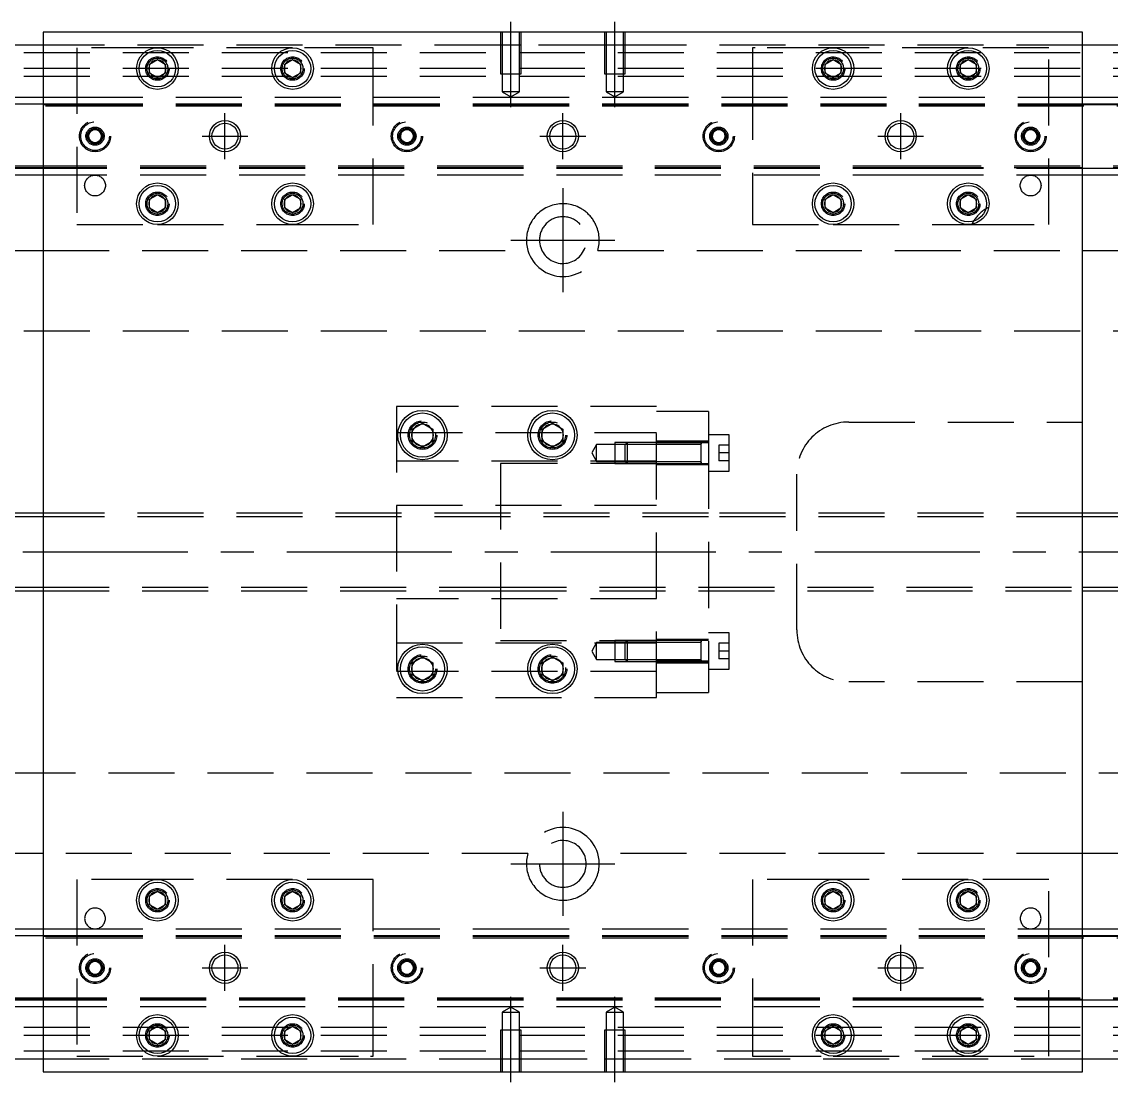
# Model space of a CAD drawing. Extents: x -14 to 831, y -280 to 102.
# Drawn here: x 185.9 to 395.5, y -102 to 102 of the extents above; entities that cross this region are included whole.
import ezdxf

# ---------------------------------------------------------------- set-up
doc = ezdxf.new("R2010")
doc.units = 0
doc.linetypes.add('CENTER', pattern=[50.8, 31.75, -6.35, 6.35, -6.35])
doc.linetypes.add('DASHED', pattern=[19.05, 12.7, -6.35])
doc.layers.get('0').update_dxf_attribs({"linetype": 'CONTINUOUS'})
doc.layers.add('CENTER', color=1, linetype='CENTER')

msp = doc.modelspace()

# ---------------------------------------------------------------- linework, layer by layer
at = {"color": 7, "linetype": 'CONTINUOUS'}
for p, q in [((390, 100), (190, 100)), ((190, 100), (190, -100)), ((390, -100), (390, 100)), ((190, 97.5), (0, 97.5)), ((580, 97.5), (390, 97.5)), ((210.5, 93.866026), (212, 94.73205)), ((212, 94.73205), (213.5, 93.866026)), ((236.5, 93.866026), (238, 94.73205)), ((238, 94.73205), (239.5, 93.866026)), ((340.5, 93.866026), (342, 94.73205)), ((342, 94.73205), (343.5, 93.866026)), ((366.5, 93.866026), (368, 94.73205)), ((368, 94.73205), (369.5, 93.866026)), ((210.5, 92.133974), (210.5, 93.866026)), ((213.5, 93.866026), (213.5, 92.133974)), ((236.5, 92.133974), (236.5, 93.866026)), ((239.5, 93.866026), (239.5, 92.133974)), ((340.5, 92.133974), (340.5, 93.866026)), ((343.5, 93.866026), (343.5, 92.133974)), ((366.5, 92.133974), (366.5, 93.866026)), ((369.5, 93.866026), (369.5, 92.133974)), ((212, 91.26795), (210.5, 92.133974)), ((213.5, 92.133974), (212, 91.26795)), ((238, 91.26795), (236.5, 92.133974)), ((239.5, 92.133974), (238, 91.26795)), ((342, 91.26795), (340.5, 92.133974)), ((343.5, 92.133974), (342, 91.26795)), ((368, 91.26795), (366.5, 92.133974)), ((369.5, 92.133974), (368, 91.26795)), ((0, 87.5), (190, 87.5)), ((0, 86.247728), (190, 86.247728)), ((390, 87.5), (580, 87.5)), ((390, 86.247728), (580, 86.247728)), ((190, 73.752272), (0, 73.752272)), ((580, 73.752272), (390, 73.752272)), ((190, 72.5), (0, 72.5)), ((580, 72.5), (390, 72.5)), ((210.5, 67.866026), (212, 68.73205)), ((210.5, 66.133974), (210.5, 67.866026)), ((212, 68.73205), (213.5, 67.866026)), ((213.5, 67.866026), (213.5, 66.133974)), ((236.5, 67.866026), (238, 68.73205)), ((236.5, 66.133974), (236.5, 67.866026)), ((238, 68.73205), (239.5, 67.866026)), ((239.5, 67.866026), (239.5, 66.133974)), ((340.5, 67.866026), (342, 68.73205)), ((340.5, 66.133974), (340.5, 67.866026)), ((342, 68.73205), (343.5, 67.866026)), ((343.5, 67.866026), (343.5, 66.133974)), ((366.5, 67.866026), (368, 68.73205)), ((366.5, 66.133974), (366.5, 67.866026)), ((368, 68.73205), (369.5, 67.866026)), ((369.5, 67.866026), (369.5, 66.133974)), ((212, 65.26795), (210.5, 66.133974)), ((213.5, 66.133974), (212, 65.26795)), ((238, 65.26795), (236.5, 66.133974)), ((239.5, 66.133974), (238, 65.26795)), ((342, 65.26795), (340.5, 66.133974)), ((343.5, 66.133974), (342, 65.26795)), ((368, 65.26795), (366.5, 66.133974)), ((369.5, 66.133974), (368, 65.26795)), ((176.708204, 58), (190, 58)), ((390, 58), (403.291796, 58)), ((261, 23.6547), (263, 24.809402)), ((261, 21.3453), (261, 23.6547)), ((263, 24.809402), (265, 23.6547)), ((265, 23.6547), (265, 21.3453)), ((286, 23.6547), (288, 24.809402)), ((286, 21.3453), (286, 23.6547)), ((288, 24.809402), (290, 23.6547)), ((290, 23.6547), (290, 21.3453)), ((263, 20.190598), (261, 21.3453)), ((265, 21.3453), (263, 20.190598)), ((288, 20.190598), (286, 21.3453)), ((290, 21.3453), (288, 20.190598)), ((316.6, 20.702558), (316.6, 21.052564)), ((316.6, 17.052554), (316.6, 17.402558)), ((190, 7.5), (40.5, 7.5)), ((530, 7.5), (390, 7.5)), ((40.5, -7.5), (190, -7.5)), ((390, -7.5), (530, -7.5)), ((316.6, -21.052564), (316.6, -17.052554)), ((261, -21.3453), (263, -20.190598)), ((263, -20.190598), (265, -21.3453)), ((286, -21.3453), (288, -20.190598)), ((288, -20.190598), (290, -21.3453)), ((261, -23.6547), (261, -21.3453)), ((265, -21.3453), (265, -23.6547)), ((286, -23.6547), (286, -21.3453)), ((290, -21.3453), (290, -23.6547)), ((316.6, -21.052564), (316.6, -21.051878)), ((263, -24.809402), (261, -23.6547)), ((265, -23.6547), (263, -24.809402)), ((288, -24.809402), (286, -23.6547)), ((290, -23.6547), (288, -24.809402)), ((190, -58), (176.708204, -58)), ((403.291796, -58), (390, -58)), ((210.5, -66.133974), (212, -65.26795)), ((210.5, -67.866026), (210.5, -66.133974)), ((212, -65.26795), (213.5, -66.133974)), ((213.5, -66.133974), (213.5, -67.866026)), ((236.5, -66.133974), (238, -65.26795)), ((236.5, -67.866026), (236.5, -66.133974)), ((238, -65.26795), (239.5, -66.133974)), ((239.5, -66.133974), (239.5, -67.866026)), ((340.5, -66.133974), (342, -65.26795)), ((340.5, -67.866026), (340.5, -66.133974)), ((342, -65.26795), (343.5, -66.133974)), ((343.5, -66.133974), (343.5, -67.866026)), ((366.5, -66.133974), (368, -65.26795)), ((366.5, -67.866026), (366.5, -66.133974)), ((368, -65.26795), (369.5, -66.133974)), ((369.5, -66.133974), (369.5, -67.866026)), ((212, -68.73205), (210.5, -67.866026)), ((213.5, -67.866026), (212, -68.73205)), ((238, -68.73205), (236.5, -67.866026)), ((239.5, -67.866026), (238, -68.73205)), ((342, -68.73205), (340.5, -67.866026)), ((343.5, -67.866026), (342, -68.73205)), ((368, -68.73205), (366.5, -67.866026)), ((369.5, -67.866026), (368, -68.73205)), ((0, -72.5), (190, -72.5)), ((390, -72.5), (580, -72.5)), ((0, -73.752272), (190, -73.752272)), ((390, -73.752272), (580, -73.752272)), ((190, -86.247728), (0, -86.247728)), ((190, -87.5), (0, -87.5)), ((580, -86.247728), (390, -86.247728)), ((580, -87.5), (390, -87.5)), ((210.5, -92.133974), (212, -91.26795)), ((210.5, -93.866026), (210.5, -92.133974)), ((212, -91.26795), (213.5, -92.133974)), ((213.5, -92.133974), (213.5, -93.866026)), ((236.5, -92.133974), (238, -91.26795)), ((236.5, -93.866026), (236.5, -92.133974)), ((238, -91.26795), (239.5, -92.133974)), ((239.5, -92.133974), (239.5, -93.866026)), ((340.5, -92.133974), (342, -91.26795)), ((340.5, -93.866026), (340.5, -92.133974)), ((342, -91.26795), (343.5, -92.133974)), ((343.5, -92.133974), (343.5, -93.866026)), ((366.5, -92.133974), (368, -91.26795)), ((366.5, -93.866026), (366.5, -92.133974)), ((368, -91.26795), (369.5, -92.133974)), ((369.5, -92.133974), (369.5, -93.866026)), ((212, -94.73205), (210.5, -93.866026)), ((213.5, -93.866026), (212, -94.73205)), ((238, -94.73205), (236.5, -93.866026)), ((239.5, -93.866026), (238, -94.73205)), ((342, -94.73205), (340.5, -93.866026)), ((343.5, -93.866026), (342, -94.73205)), ((368, -94.73205), (366.5, -93.866026)), ((369.5, -93.866026), (368, -94.73205)), ((0, -97.5), (190, -97.5)), ((390, -97.5), (580, -97.5)), ((190, -100), (390, -100))]:
    msp.add_line(p, q, dxfattribs=at)
at = {"color": 3, "linetype": 'DASHED'}
for p, q in [((278.000006, 100), (278.000006, 92)), ((278.35, 100), (278.35, 92)), ((281.65, 92), (281.65, 100)), ((281.999994, 92), (281.999994, 100)), ((298.000006, 100), (298.000006, 92)), ((298.35, 100), (298.35, 92)), ((301.65, 92), (301.65, 100)), ((301.999994, 92), (301.999994, 100)), ((278.000006, 97.5), (190, 97.5)), ((196.5, 97), (196.5, 63)), ((212, 97), (196.5, 97)), ((238, 97), (212, 97)), ((253.000006, 97), (238, 97)), ((253.5, 97), (253.000006, 97)), ((253.5, 92), (253.5, 97)), ((281.999994, 97.5), (278.000006, 97.5)), ((298.000006, 97.5), (281.999994, 97.5)), ((301.999994, 97.5), (298.000006, 97.5)), ((390, 97.5), (301.999994, 97.5)), ((326.5, 97), (326.5, 92)), ((326.999994, 97), (326.5, 97)), ((342, 97), (326.999994, 97)), ((368, 97), (342, 97)), ((383.5, 97), (368, 97)), ((383.5, 63), (383.5, 97)), ((580, 96), (0, 96)), ((580, 93), (0, 93)), ((213.973226, 93.326156), (214, 93)), ((239.973226, 93.326156), (240, 93)), ((340, 93), (340.023172, 93.30356)), ((366, 93), (366.030168, 93.346066)), ((580, 91.5), (0, 91.5)), ((253.5, 63), (253.5, 92)), ((278.000006, 92), (281.999994, 92)), ((278.35, 92), (278.35, 88.5)), ((281.65, 88.5), (281.65, 92)), ((298.000006, 92), (301.999994, 92)), ((298.35, 92), (298.35, 88.5)), ((301.65, 88.5), (301.65, 92)), ((326.5, 92), (326.5, 63)), ((281.65, 88.5), (278.35, 88.5)), ((278.35, 88.5), (280, 87.547372)), ((280, 87.547372), (281.65, 88.5)), ((301.65, 88.5), (298.35, 88.5)), ((298.35, 88.5), (300, 87.547372)), ((300, 87.547372), (301.65, 88.5)), ((0, 86.1147), (190, 86.1147)), ((0, 86.1), (196.5, 86.1)), ((190, 87.5), (196.5, 87.5)), ((190, 86.247728), (196.5, 86.247728)), ((190, 86.1147), (196.5, 86.1147)), ((196.5, 87.5), (278.5, 87.5)), ((196.5, 86.247728), (278.5, 86.247728)), ((196.5, 86.1147), (278.5, 86.1147)), ((196.5, 86.1), (278.5, 86.1)), ((196.5, 86.1), (278.5, 86.1)), ((278.5, 87.5), (301.5, 87.5)), ((278.5, 86.247728), (301.5, 86.247728)), ((278.5, 86.1147), (301.5, 86.1147)), ((278.5, 86.1), (301.5, 86.1)), ((301.5, 87.5), (358.5, 87.5)), ((301.5, 86.247728), (358.5, 86.247728)), ((301.5, 86.1147), (358.5, 86.1147)), ((301.5, 86.1), (358.5, 86.1)), ((301.5, 86.1), (358.5, 86.1)), ((358.5, 87.5), (390, 87.5)), ((358.5, 86.247728), (390, 86.247728)), ((358.5, 86.1147), (390, 86.1147)), ((358.5, 86.1), (580, 86.1)), ((390, 86.1147), (580, 86.1147)), ((0, 85.8), (196.5, 85.8)), ((196.5, 85.8), (278.5, 85.8)), ((196.5, 85.8), (278.5, 85.8)), ((278.5, 85.8), (301.5, 85.8)), ((301.5, 85.8), (358.5, 85.8)), ((301.5, 85.8), (358.5, 85.8)), ((358.5, 85.8), (580, 85.8)), ((198.75, 80.721688), (200, 81.443376)), ((198.75, 79.278312), (198.75, 80.721688)), ((200, 81.443376), (201.25, 80.721688)), ((201.25, 80.721688), (201.25, 79.278312)), ((201.477374, 80.25955), (201.5, 80)), ((258.75, 80.721688), (260, 81.443376)), ((258.75, 79.278312), (258.75, 80.721688)), ((260, 81.443376), (261.25, 80.721688)), ((261.25, 80.721688), (261.25, 79.278312)), ((261.477374, 80.25955), (261.5, 80)), ((318.75, 80.721688), (320, 81.443376)), ((318.75, 79.278312), (318.75, 80.721688)), ((320, 81.443376), (321.25, 80.721688)), ((321.25, 80.721688), (321.25, 79.278312)), ((321.477374, 80.25955), (321.5, 80)), ((378.75, 80.721688), (380, 81.443376)), ((378.75, 79.278312), (378.75, 80.721688)), ((380, 81.443376), (381.25, 80.721688)), ((381.25, 80.721688), (381.25, 79.278312)), ((381.477374, 80.25955), (381.5, 80)), ((200, 78.556624), (198.75, 79.278312)), ((201.25, 79.278312), (200, 78.556624)), ((260, 78.556624), (258.75, 79.278312)), ((261.25, 79.278312), (260, 78.556624)), ((320, 78.556624), (318.75, 79.278312)), ((321.25, 79.278312), (320, 78.556624)), ((380, 78.556624), (378.75, 79.278312)), ((381.25, 79.278312), (380, 78.556624)), ((196.5, 74.2), (0, 74.2)), ((196.5, 73.9), (0, 73.9)), ((190, 73.8853), (0, 73.8853)), ((196.5, 73.8853), (190, 73.8853)), ((196.5, 73.752272), (190, 73.752272)), ((278.5, 74.2), (196.5, 74.2)), ((278.5, 73.9), (196.5, 73.9)), ((278.5, 73.8853), (196.5, 73.8853)), ((278.5, 73.752272), (196.5, 73.752272)), ((301.5, 74.2), (278.5, 74.2)), ((301.5, 73.9), (278.5, 73.9)), ((301.5, 73.8853), (278.5, 73.8853)), ((301.5, 73.752272), (278.5, 73.752272)), ((358.5, 74.2), (301.5, 74.2)), ((358.5, 73.9), (301.5, 73.9)), ((358.5, 73.8853), (301.5, 73.8853)), ((358.5, 73.752272), (301.5, 73.752272)), ((580, 74.2), (358.5, 74.2)), ((580, 73.9), (358.5, 73.9)), ((390, 73.8853), (358.5, 73.8853)), ((390, 73.752272), (358.5, 73.752272)), ((580, 73.8853), (390, 73.8853)), ((196.5, 72.5), (190, 72.5)), ((278.5, 72.5), (196.5, 72.5)), ((301.5, 72.5), (278.5, 72.5)), ((358.5, 72.5), (301.5, 72.5)), ((390, 72.5), (358.5, 72.5)), ((213.973226, 67.326156), (214, 67)), ((239.973226, 67.326156), (240, 67)), ((343.973226, 67.326156), (344, 67)), ((369.973226, 67.326156), (370, 67)), ((196.5, 63), (212, 63)), ((212, 63), (238, 63)), ((238, 63), (253.5, 63)), ((326.5, 63), (342, 63)), ((342, 63), (368, 63)), ((368, 63), (383.5, 63)), ((190, 58), (283.291796, 58)), ((296.708204, 58), (390, 58)), ((580, 42.5), (12.1, 42.5)), ((258, 28), (258, -28)), ((308, 28), (258, 28)), ((308, -28), (308, 28)), ((318, 27), (308, 27)), ((318, 27), (318, 20.976176)), ((345, 25), (390, 25)), ((258, 23), (308, 23)), ((265.483582, 22.786038), (265.5, 22.5)), ((285.5, 22.5), (285.52689, 22.865682)), ((300, 21.052554), (300, 17.052564)), ((302.35, 21.052554), (300, 21.052554)), ((302.35, 21.052558), (302, 20.702558)), ((302.35, 21.052558), (302.35, 17.052558)), ((308, 21.052556), (302.35, 21.052558)), ((308, 21.052554), (302.35, 21.052554)), ((318, 21.302558), (308, 21.302558)), ((316.605, 21.052558), (308, 21.052556)), ((318, 20.976176), (308, 20.976176)), ((318, 21.052558), (316.595, 21.052558)), ((316.6, 17.052554), (316.6, 21.052564)), ((316.6, 20.836098), (316.6, 21.052558)), ((316.6, 21.052558), (316.6, 20.835892)), ((322, 22.552558), (318, 22.552558)), ((318, 20.976176), (318, -20.976176)), ((322, 15.552558), (322, 22.552558)), ((296.5, 20.702558), (295.547372, 19.052558)), ((295.547372, 19.052558), (296.5, 17.402558)), ((296.5, 17.402558), (296.5, 20.702558)), ((300, 20.702558), (296.5, 20.702558)), ((302, 20.702558), (300, 20.702558)), ((302, 17.402558), (302, 20.702558)), ((308, 20.702558), (302, 20.702558)), ((308, 20.702558), (302, 20.702558)), ((316.6, 20.702558), (308, 20.702558)), ((316.6, 17.26902), (316.6, 20.836098)), ((316.6, 17.402558), (316.6, 20.702558)), ((320, 20.552558), (320, 19.052558)), ((322, 20.552558), (320, 20.552558)), ((320, 19.052558), (320, 17.552558)), ((322, 19.052558), (320, 19.052558)), ((308, 17.5), (258, 17.5)), ((278, 17), (278, -17)), ((308, 17), (278, 17)), ((296.5, 17.402558), (300, 17.402558)), ((300, 17.402558), (302, 17.402558)), ((300, 17.052564), (302.35, 17.052564)), ((302, 17.402558), (308, 17.402558)), ((302, 17.402558), (302.35, 17.052558)), ((302, 17.402558), (308, 17.402558)), ((302.35, 17.052564), (308, 17.052564)), ((302.35, 17.052558), (308, 17.052562)), ((308, 17.402558), (316.6, 17.402558)), ((308, 17.052562), (316.605, 17.052558)), ((308, 16.802558), (318, 16.802558)), ((316.595, 17.052558), (318, 17.052558)), ((316.6, 17.269268), (316.6, 17.052558)), ((316.6, 17.052558), (316.6, 17.26902)), ((322, 17.552558), (320, 17.552558)), ((318, 15.552558), (322, 15.552558)), ((335, -15), (335, 15)), ((258, 9), (308, 9)), ((278, 7.5), (190, 7.5)), ((278, 6.75), (190, 6.75)), ((318, 7.5), (278, 7.5)), ((318, 6.75), (278, 6.75)), ((390, 7.5), (318, 7.5)), ((390, 6.75), (318, 6.75)), ((190, -6.75), (278, -6.75)), ((190, -7.5), (278, -7.5)), ((278, -6.75), (318, -6.75)), ((278, -7.5), (318, -7.5)), ((318, -6.75), (390, -6.75)), ((318, -7.5), (390, -7.5)), ((308, -9), (258, -9)), ((322, -15.552558), (318, -15.552558)), ((322, -22.552558), (322, -15.552558)), ((258, -17.5), (308, -17.5)), ((278, -17), (308, -17)), ((296.5, -17.402558), (295.547372, -19.052558)), ((296.5, -20.702558), (296.5, -17.402558)), ((300, -17.402558), (296.5, -17.402558)), ((300, -17.052564), (300, -21.052554)), ((302.35, -17.052564), (300, -17.052564)), ((302, -17.402558), (300, -17.402558)), ((302.35, -17.052558), (302, -17.402558)), ((302, -20.702558), (302, -17.402558)), ((308, -17.402558), (302, -17.402558)), ((308, -17.402558), (302, -17.402558)), ((302.35, -17.052558), (302.35, -21.052558)), ((308, -17.052562), (302.35, -17.052558)), ((308, -17.052564), (302.35, -17.052564)), ((318, -16.802558), (308, -16.802558)), ((316.605, -17.052558), (308, -17.052562)), ((316.6, -17.402558), (308, -17.402558)), ((318, -17.052558), (316.595, -17.052558)), ((316.6, -21.051878), (316.6, -17.052554)), ((316.6, -17.26902), (316.6, -17.052558)), ((316.6, -17.052558), (316.6, -17.269226)), ((316.6, -20.836098), (316.6, -17.26902)), ((320, -17.552558), (320, -19.052558)), ((322, -17.552558), (320, -17.552558)), ((295.547372, -19.052558), (296.5, -20.702558)), ((296.5, -20.702558), (300, -20.702558)), ((300, -20.702558), (302, -20.702558)), ((302, -20.702558), (308, -20.702558)), ((302, -20.702558), (302.35, -21.052558)), ((302, -20.702558), (308, -20.702558)), ((308, -20.702558), (316.6, -20.702558)), ((316.6, -20.83585), (316.6, -21.052558)), ((316.6, -21.052558), (316.6, -20.836098)), ((322, -19.052558), (320, -19.052558)), ((320, -19.052558), (320, -20.552558)), ((322, -20.552558), (320, -20.552558)), ((308, -23), (258, -23)), ((260.5, -22.5), (260.534018, -22.088984)), ((290.483582, -22.213962), (290.5, -22.5)), ((300, -21.052554), (302.35, -21.052554)), ((302.35, -21.052554), (308, -21.052554)), ((302.35, -21.052558), (308, -21.052556)), ((318, -20.976176), (308, -20.976176)), ((318, -20.976176), (308, -20.976176)), ((308, -21.052556), (316.605, -21.052558)), ((308, -21.302558), (318, -21.302558)), ((316.595, -21.052558), (318, -21.052558)), ((318, -20.976176), (318, -27)), ((318, -22.552558), (322, -22.552558)), ((390, -25), (345, -25)), ((308, -27), (318, -27)), ((258, -28), (308, -28)), ((12.1, -42.5), (580, -42.5)), ((283.291796, -58), (190, -58)), ((390, -58), (296.708204, -58)), ((196.5, -63), (196.5, -97)), ((212, -63), (196.5, -63)), ((238, -63), (212, -63)), ((253.5, -63), (238, -63)), ((253.5, -92), (253.5, -63)), ((342, -63), (326.5, -63)), ((326.5, -63), (326.5, -92)), ((368, -63), (342, -63)), ((383.5, -63), (368, -63)), ((383.5, -97), (383.5, -63)), ((213.973226, -66.673844), (214, -67)), ((236, -67), (236.023172, -66.69644)), ((340, -67), (340.023172, -66.69644)), ((366, -67), (366.030168, -66.653934)), ((190, -72.5), (196.5, -72.5)), ((196.5, -72.5), (278.5, -72.5)), ((278.5, -72.5), (301.5, -72.5)), ((301.5, -72.5), (358.5, -72.5)), ((358.5, -72.5), (390, -72.5)), ((0, -73.8853), (190, -73.8853)), ((0, -73.9), (196.5, -73.9)), ((0, -74.2), (196.5, -74.2)), ((190, -73.752272), (196.5, -73.752272)), ((190, -73.8853), (196.5, -73.8853)), ((196.5, -73.752272), (278.5, -73.752272)), ((196.5, -73.8853), (278.5, -73.8853)), ((196.5, -73.9), (278.5, -73.9)), ((196.5, -74.2), (278.5, -74.2)), ((278.5, -73.752272), (301.5, -73.752272)), ((278.5, -73.8853), (301.5, -73.8853)), ((278.5, -73.9), (301.5, -73.9)), ((278.5, -74.2), (301.5, -74.2)), ((301.5, -73.752272), (358.5, -73.752272)), ((301.5, -73.8853), (358.5, -73.8853)), ((301.5, -73.9), (358.5, -73.9)), ((301.5, -74.2), (358.5, -74.2)), ((358.5, -73.752272), (390, -73.752272)), ((358.5, -73.8853), (390, -73.8853)), ((358.5, -73.9), (580, -73.9)), ((358.5, -74.2), (580, -74.2)), ((390, -73.8853), (580, -73.8853)), ((198.75, -79.278312), (200, -78.556624)), ((198.75, -80.721688), (198.75, -79.278312)), ((200, -78.556624), (201.25, -79.278312)), ((201.25, -79.278312), (201.25, -80.721688)), ((258.75, -79.278312), (260, -78.556624)), ((258.75, -80.721688), (258.75, -79.278312)), ((260, -78.556624), (261.25, -79.278312)), ((261.25, -79.278312), (261.25, -80.721688)), ((318.75, -79.278312), (320, -78.556624)), ((318.75, -80.721688), (318.75, -79.278312)), ((320, -78.556624), (321.25, -79.278312)), ((321.25, -79.278312), (321.25, -80.721688)), ((378.75, -79.278312), (380, -78.556624)), ((378.75, -80.721688), (378.75, -79.278312)), ((380, -78.556624), (381.25, -79.278312)), ((381.25, -79.278312), (381.25, -80.721688)), ((200, -81.443376), (198.75, -80.721688)), ((201.25, -80.721688), (200, -81.443376)), ((201.477374, -79.74045), (201.5, -80)), ((260, -81.443376), (258.75, -80.721688)), ((261.25, -80.721688), (260, -81.443376)), ((261.477374, -79.74045), (261.5, -80)), ((320, -81.443376), (318.75, -80.721688)), ((321.25, -80.721688), (320, -81.443376)), ((321.477374, -79.74045), (321.5, -80)), ((380, -81.443376), (378.75, -80.721688)), ((381.25, -80.721688), (380, -81.443376)), ((381.477374, -79.74045), (381.5, -80)), ((196.5, -85.8), (0, -85.8)), ((278.5, -85.8), (196.5, -85.8)), ((278.5, -85.8), (196.5, -85.8)), ((301.5, -85.8), (278.5, -85.8)), ((358.5, -85.8), (301.5, -85.8)), ((358.5, -85.8), (301.5, -85.8)), ((580, -85.8), (358.5, -85.8)), ((196.5, -86.1), (0, -86.1)), ((190, -86.1147), (0, -86.1147)), ((196.5, -86.1147), (190, -86.1147)), ((196.5, -86.247728), (190, -86.247728)), ((196.5, -87.5), (190, -87.5)), ((278.5, -86.1), (196.5, -86.1)), ((278.5, -86.1), (196.5, -86.1)), ((278.5, -86.1147), (196.5, -86.1147)), ((278.5, -86.247728), (196.5, -86.247728)), ((278.5, -87.5), (196.5, -87.5)), ((280, -87.547372), (278.35, -88.5)), ((301.5, -86.1), (278.5, -86.1)), ((301.5, -86.1147), (278.5, -86.1147)), ((301.5, -86.247728), (278.5, -86.247728)), ((301.5, -87.5), (278.5, -87.5)), ((281.65, -88.5), (280, -87.547372)), ((300, -87.547372), (298.35, -88.5)), ((301.65, -88.5), (300, -87.547372)), ((358.5, -86.1), (301.5, -86.1)), ((358.5, -86.1), (301.5, -86.1)), ((358.5, -86.1147), (301.5, -86.1147)), ((358.5, -86.247728), (301.5, -86.247728)), ((358.5, -87.5), (301.5, -87.5)), ((580, -86.1), (358.5, -86.1)), ((390, -86.1147), (358.5, -86.1147)), ((390, -86.247728), (358.5, -86.247728)), ((390, -87.5), (358.5, -87.5)), ((580, -86.1147), (390, -86.1147)), ((278.35, -88.5), (280, -88.5)), ((278.35, -88.5), (278.35, -92)), ((280, -88.5), (281.65, -88.5)), ((281.65, -92), (281.65, -88.5)), ((298.35, -88.5), (300, -88.5)), ((298.35, -88.5), (298.35, -92)), ((300, -88.5), (301.65, -88.5)), ((301.65, -92), (301.65, -88.5)), ((580, -91.5), (0, -91.5)), ((253.5, -97), (253.5, -92)), ((281.999994, -92), (278.000006, -92)), ((278.000006, -92), (278.000006, -100)), ((278.35, -92), (278.35, -100)), ((281.65, -100), (281.65, -92)), ((281.999994, -100), (281.999994, -92)), ((301.999994, -92), (298.000006, -92)), ((298.000006, -92), (298.000006, -100)), ((298.35, -92), (298.35, -100)), ((301.65, -100), (301.65, -92)), ((301.999994, -100), (301.999994, -92)), ((326.5, -92), (326.5, -97)), ((580, -93), (0, -93)), ((210, -93), (210.030168, -92.653934)), ((239.973226, -92.673844), (240, -93)), ((343.973226, -92.673844), (344, -93)), ((369.973226, -92.673844), (370, -93)), ((580, -96), (0, -96)), ((190, -97.5), (278.000006, -97.5)), ((196.5, -97), (212, -97)), ((212, -97), (238, -97)), ((238, -97), (253.000006, -97)), ((253.000006, -97), (253.5, -97)), ((278.000006, -97.5), (281.999994, -97.5)), ((281.999994, -97.5), (298.000006, -97.5)), ((298.000006, -97.5), (301.999994, -97.5)), ((301.999994, -97.5), (390, -97.5)), ((326.5, -97), (326.999994, -97)), ((326.999994, -97), (342, -97)), ((342, -97), (368, -97)), ((368, -97), (383.5, -97))]:
    msp.add_line(p, q, dxfattribs=at)
at = {"color": 3, "linetype": 'CONTINUOUS'}
for p, q in [((190, 6.75), (40.5, 6.75)), ((530, 6.75), (390, 6.75)), ((40.5, -6.75), (190, -6.75)), ((390, -6.75), (530, -6.75))]:
    msp.add_line(p, q, dxfattribs=at)
at = {"color": 7, "linetype": 'CONTINUOUS'}
for centre, radius in [((212, 93), 4), ((212, 93), 3.5), ((238, 93), 4), ((238, 93), 3.5), ((342, 93), 4), ((342, 93), 3.5), ((368, 93), 4), ((368, 93), 3.5), ((225, 80), 2.5), ((290, 80), 3), ((290, 80), 2.5), ((355, 80), 2.5), ((212, 67), 4), ((212, 67), 3.5), ((238, 67), 4), ((238, 67), 3.5), ((342, 67), 4), ((342, 67), 3.5), ((368, 67), 4), ((368, 67), 3.5), ((263, 22.5), 4.75), ((288, 22.5), 4.75), ((263, 22.5), 4.25), ((288, 22.5), 4.25), ((263, -22.5), 4.75), ((263, -22.5), 4.25), ((288, -22.5), 4.75), ((288, -22.5), 4.25), ((212, -67), 4), ((212, -67), 3.5), ((238, -67), 4), ((238, -67), 3.5), ((342, -67), 4), ((342, -67), 3.5), ((368, -67), 4), ((368, -67), 3.5), ((225, -80), 2.5), ((290, -80), 3), ((290, -80), 2.5), ((355, -80), 2.5), ((212, -93), 4), ((212, -93), 3.5), ((238, -93), 4), ((238, -93), 3.5), ((342, -93), 4), ((342, -93), 3.5), ((368, -93), 4), ((368, -93), 3.5)]:
    msp.add_circle(centre, radius, dxfattribs=at)
at = {"color": 3, "linetype": 'DASHED'}
for centre, radius in [((212, 93), 2.25), ((212, 93), 2), ((238, 93), 2.25), ((238, 93), 2), ((342, 93), 2.25), ((342, 93), 2), ((368, 93), 2.25), ((368, 93), 2), ((200, 80), 3), ((200, 80), 2.75), ((200, 80), 1.75), ((260, 80), 3), ((260, 80), 2.75), ((260, 80), 1.75), ((320, 80), 3), ((320, 80), 2.75), ((320, 80), 1.75), ((380, 80), 3), ((380, 80), 2.75), ((380, 80), 1.75), ((200, 80), 1.5), ((260, 80), 1.5), ((320, 80), 1.5), ((380, 80), 1.5), ((200, 70.5), 2), ((380, 70.5), 2), ((212, 67), 2.25), ((238, 67), 2.25), ((342, 67), 2.25), ((368, 67), 2.25), ((212, 67), 2), ((238, 67), 2), ((342, 67), 2), ((368, 67), 2), ((263, 22.5), 2.75), ((288, 22.5), 2.75), ((263, 22.5), 2.5), ((288, 22.5), 2.5), ((263, -22.5), 2.75), ((263, -22.5), 2.5), ((288, -22.5), 2.75), ((288, -22.5), 2.5), ((212, -67), 2.25), ((238, -67), 2.25), ((342, -67), 2.25), ((368, -67), 2.25), ((212, -67), 2), ((238, -67), 2), ((342, -67), 2), ((368, -67), 2), ((200, -80), 3), ((200, -80), 2.75), ((260, -80), 3), ((260, -80), 2.75), ((320, -80), 3), ((320, -80), 2.75), ((380, -80), 3), ((380, -80), 2.75), ((200, -80), 1.75), ((200, -80), 1.5), ((260, -80), 1.75), ((260, -80), 1.5), ((320, -80), 1.75), ((320, -80), 1.5), ((380, -80), 1.75), ((380, -80), 1.5), ((212, -93), 2.25), ((212, -93), 2), ((238, -93), 2.25), ((238, -93), 2), ((342, -93), 2.25), ((342, -93), 2), ((368, -93), 2.25), ((368, -93), 2)]:
    msp.add_circle(centre, radius, dxfattribs=at)
at = {"color": 3, "linetype": 'CONTINUOUS'}
for centre in [(225, 80), (355, 80), (225, -80), (355, -80)]:
    msp.add_circle(centre, 3, dxfattribs=at)
at = {"color": 7, "linetype": 'CONTINUOUS'}
for centre, radius, start, end in [((212, 93), 1.65, 95.380023, 144.619977), ((212, 93), 1.65, 84.619977, 95.380023), ((212, 93), 1.65, 35.380023, 84.619977), ((238, 93), 1.65, 95.380023, 144.619977), ((238, 93), 1.65, 84.619977, 95.380023), ((238, 93), 1.65, 35.380023, 84.619977), ((342, 93), 1.65, 95.380023, 144.619977), ((342, 93), 1.65, 84.619977, 95.380023), ((342, 93), 1.65, 35.380023, 84.619977), ((368, 93), 1.65, 95.380023, 144.619977), ((368, 93), 1.65, 84.619977, 95.380023), ((368, 93), 1.65, 35.380023, 84.619977), ((212, 93), 1.65, 155.380023, 180), ((212, 93), 1.65, 180, 204.619977), ((212, 93), 1.65, 144.619977, 155.380023), ((212, 93), 1.65, 204.619977, 215.380023), ((212, 93), 1.65, 24.619977, 35.380023), ((212, 93), 1.65, 324.619977, 335.380023), ((212, 93), 1.65, 335.380023, 24.619977), ((238, 93), 1.65, 155.380023, 180), ((238, 93), 1.65, 180, 204.619977), ((238, 93), 1.65, 144.619977, 155.380023), ((238, 93), 1.65, 204.619977, 215.380023), ((238, 93), 1.65, 24.619977, 35.380023), ((238, 93), 1.65, 324.619977, 335.380023), ((238, 93), 1.65, 335.380023, 24.619977), ((342, 93), 1.65, 155.380023, 180), ((342, 93), 1.65, 180, 204.619977), ((342, 93), 1.65, 144.619977, 155.380023), ((342, 93), 1.65, 204.619977, 215.380023), ((342, 93), 1.65, 24.619977, 35.380023), ((342, 93), 1.65, 324.619977, 335.380023), ((342, 93), 1.65, 335.380023, 24.619977), ((368, 93), 1.65, 155.380023, 180), ((368, 93), 1.65, 180, 204.619977), ((368, 93), 1.65, 144.619977, 155.380023), ((368, 93), 1.65, 204.619977, 215.380023), ((368, 93), 1.65, 24.619977, 35.380023), ((368, 93), 1.65, 324.619977, 335.380023), ((368, 93), 1.65, 335.380023, 24.619977), ((212, 93), 1.65, 215.380023, 264.619977), ((212, 93), 1.65, 264.619977, 275.380023), ((212, 93), 1.65, 275.380023, 324.619977), ((238, 93), 1.65, 215.380023, 264.619977), ((238, 93), 1.65, 264.619977, 275.380023), ((238, 93), 1.65, 275.380023, 324.619977), ((342, 93), 1.65, 215.380023, 264.619977), ((342, 93), 1.65, 264.619977, 275.380023), ((342, 93), 1.65, 275.380023, 324.619977), ((368, 93), 1.65, 215.380023, 264.619977), ((368, 93), 1.65, 264.619977, 275.380023), ((368, 93), 1.65, 275.380023, 324.619977), ((200, 80), 1.25, 300, 180), ((200, 80), 1.25, 180, 240), ((260, 80), 1.25, 300, 180), ((260, 80), 1.25, 180, 240), ((320, 80), 1.25, 300, 180), ((320, 80), 1.25, 180, 240), ((380, 80), 1.25, 300, 180), ((380, 80), 1.25, 180, 240), ((200, 80), 1.25, 240, 300), ((260, 80), 1.25, 240, 300), ((320, 80), 1.25, 240, 300), ((380, 80), 1.25, 240, 300), ((212, 67), 1.65, 155.380023, 180), ((212, 67), 1.65, 144.619977, 155.380023), ((212, 67), 1.65, 95.380023, 144.619977), ((212, 67), 1.65, 84.619977, 95.380023), ((212, 67), 1.65, 35.380023, 84.619977), ((212, 67), 1.65, 24.619977, 35.380023), ((212, 67), 1.65, 335.380023, 24.619977), ((238, 67), 1.65, 155.380023, 180), ((238, 67), 1.65, 144.619977, 155.380023), ((238, 67), 1.65, 95.380023, 144.619977), ((238, 67), 1.65, 84.619977, 95.380023), ((238, 67), 1.65, 35.380023, 84.619977), ((238, 67), 1.65, 24.619977, 35.380023), ((238, 67), 1.65, 335.380023, 24.619977), ((342, 67), 1.65, 155.380023, 180), ((342, 67), 1.65, 144.619977, 155.380023), ((342, 67), 1.65, 95.380023, 144.619977), ((342, 67), 1.65, 84.619977, 95.380023), ((342, 67), 1.65, 35.380023, 84.619977), ((342, 67), 1.65, 24.619977, 35.380023), ((342, 67), 1.65, 335.380023, 24.619977), ((368, 67), 1.65, 155.380023, 180), ((368, 67), 1.65, 144.619977, 155.380023), ((368, 67), 1.65, 95.380023, 144.619977), ((368, 67), 1.65, 84.619977, 95.380023), ((368, 67), 1.65, 35.380023, 84.619977), ((368, 67), 1.65, 24.619977, 35.380023), ((368, 67), 1.65, 335.380023, 24.619977), ((212, 67), 1.65, 180, 204.619977), ((212, 67), 1.65, 204.619977, 215.380023), ((212, 67), 1.65, 215.380023, 264.619977), ((212, 67), 1.65, 264.619977, 275.380023), ((212, 67), 1.65, 275.380023, 324.619977), ((212, 67), 1.65, 324.619977, 335.380023), ((238, 67), 1.65, 180, 204.619977), ((238, 67), 1.65, 204.619977, 215.380023), ((238, 67), 1.65, 215.380023, 264.619977), ((238, 67), 1.65, 264.619977, 275.380023), ((238, 67), 1.65, 275.380023, 324.619977), ((238, 67), 1.65, 324.619977, 335.380023), ((342, 67), 1.65, 180, 204.619977), ((342, 67), 1.65, 204.619977, 215.380023), ((342, 67), 1.65, 215.380023, 264.619977), ((342, 67), 1.65, 264.619977, 275.380023), ((342, 67), 1.65, 275.380023, 324.619977), ((342, 67), 1.65, 324.619977, 335.380023), ((368, 67), 1.65, 180, 204.619977), ((368, 67), 1.65, 204.619977, 215.380023), ((368, 67), 1.65, 215.380023, 264.619977), ((368, 67), 1.65, 264.619977, 275.380023), ((368, 67), 1.65, 275.380023, 324.619977), ((368, 67), 1.65, 324.619977, 335.380023), ((263, 22.5), 2.1, 162.24721, 180), ((263, 22.5), 2.1, 137.75279, 162.24721), ((263, 22.5), 2.1, 102.24721, 137.75279), ((263, 22.5), 2.1, 77.75279, 102.24721), ((263, 22.5), 2.1, 42.24721, 77.75279), ((263, 22.5), 2.1, 17.75279, 42.24721), ((263, 22.5), 2.1, 342.24721, 17.75279), ((288, 22.5), 2.1, 162.24721, 180), ((288, 22.5), 2.1, 137.75279, 162.24721), ((288, 22.5), 2.1, 102.24721, 137.75279), ((288, 22.5), 2.1, 77.75279, 102.24721), ((288, 22.5), 2.1, 42.24721, 77.75279), ((288, 22.5), 2.1, 17.75279, 42.24721), ((288, 22.5), 2.1, 342.24721, 17.75279), ((263, 22.5), 2.1, 180, 197.75279), ((263, 22.5), 2.1, 197.75279, 222.24721), ((263, 22.5), 2.1, 222.24721, 257.75279), ((263, 22.5), 2.1, 282.24721, 317.75279), ((263, 22.5), 2.1, 317.75279, 342.24721), ((288, 22.5), 2.1, 180, 197.75279), ((288, 22.5), 2.1, 197.75279, 222.24721), ((288, 22.5), 2.1, 222.24721, 257.75279), ((288, 22.5), 2.1, 282.24721, 317.75279), ((288, 22.5), 2.1, 317.75279, 342.24721), ((263, 22.5), 2.1, 257.75279, 282.24721), ((288, 22.5), 2.1, 257.75279, 282.24721), ((263, -22.5), 2.1, 102.24721, 137.75279), ((263, -22.5), 2.1, 77.75279, 102.24721), ((263, -22.5), 2.1, 42.24721, 77.75279), ((288, -22.5), 2.1, 102.24721, 137.75279), ((288, -22.5), 2.1, 77.75279, 102.24721), ((288, -22.5), 2.1, 42.24721, 77.75279), ((263, -22.5), 2.1, 162.24721, 180), ((263, -22.5), 2.1, 180, 197.75279), ((263, -22.5), 2.1, 137.75279, 162.24721), ((263, -22.5), 2.1, 17.75279, 42.24721), ((263, -22.5), 2.1, 342.24721, 17.75279), ((288, -22.5), 2.1, 162.24721, 180), ((288, -22.5), 2.1, 180, 197.75279), ((288, -22.5), 2.1, 137.75279, 162.24721), ((288, -22.5), 2.1, 17.75279, 42.24721), ((288, -22.5), 2.1, 342.24721, 17.75279), ((263, -22.5), 2.1, 197.75279, 222.24721), ((263, -22.5), 2.1, 222.24721, 257.75279), ((263, -22.5), 2.1, 257.75279, 282.24721), ((263, -22.5), 2.1, 282.24721, 317.75279), ((263, -22.5), 2.1, 317.75279, 342.24721), ((288, -22.5), 2.1, 197.75279, 222.24721), ((288, -22.5), 2.1, 222.24721, 257.75279), ((288, -22.5), 2.1, 257.75279, 282.24721), ((288, -22.5), 2.1, 282.24721, 317.75279), ((288, -22.5), 2.1, 317.75279, 342.24721), ((212, -67), 1.65, 155.380023, 180), ((212, -67), 1.65, 180, 204.619977), ((212, -67), 1.65, 144.619977, 155.380023), ((212, -67), 1.65, 95.380023, 144.619977), ((212, -67), 1.65, 84.619977, 95.380023), ((212, -67), 1.65, 35.380023, 84.619977), ((212, -67), 1.65, 24.619977, 35.380023), ((212, -67), 1.65, 335.380023, 24.619977), ((238, -67), 1.65, 155.380023, 180), ((238, -67), 1.65, 180, 204.619977), ((238, -67), 1.65, 144.619977, 155.380023), ((238, -67), 1.65, 95.380023, 144.619977), ((238, -67), 1.65, 84.619977, 95.380023), ((238, -67), 1.65, 35.380023, 84.619977), ((238, -67), 1.65, 24.619977, 35.380023), ((238, -67), 1.65, 335.380023, 24.619977), ((342, -67), 1.65, 155.380023, 180), ((342, -67), 1.65, 180, 204.619977), ((342, -67), 1.65, 144.619977, 155.380023), ((342, -67), 1.65, 95.380023, 144.619977), ((342, -67), 1.65, 84.619977, 95.380023), ((342, -67), 1.65, 35.380023, 84.619977), ((342, -67), 1.65, 24.619977, 35.380023), ((342, -67), 1.65, 335.380023, 24.619977), ((368, -67), 1.65, 155.380023, 180), ((368, -67), 1.65, 180, 204.619977), ((368, -67), 1.65, 144.619977, 155.380023), ((368, -67), 1.65, 95.380023, 144.619977), ((368, -67), 1.65, 84.619977, 95.380023), ((368, -67), 1.65, 35.380023, 84.619977), ((368, -67), 1.65, 24.619977, 35.380023), ((368, -67), 1.65, 335.380023, 24.619977), ((212, -67), 1.65, 204.619977, 215.380023), ((212, -67), 1.65, 215.380023, 264.619977), ((212, -67), 1.65, 264.619977, 275.380023), ((212, -67), 1.65, 275.380023, 324.619977), ((212, -67), 1.65, 324.619977, 335.380023), ((238, -67), 1.65, 204.619977, 215.380023), ((238, -67), 1.65, 215.380023, 264.619977), ((238, -67), 1.65, 264.619977, 275.380023), ((238, -67), 1.65, 275.380023, 324.619977), ((238, -67), 1.65, 324.619977, 335.380023), ((342, -67), 1.65, 204.619977, 215.380023), ((342, -67), 1.65, 215.380023, 264.619977), ((342, -67), 1.65, 264.619977, 275.380023), ((342, -67), 1.65, 275.380023, 324.619977), ((342, -67), 1.65, 324.619977, 335.380023), ((368, -67), 1.65, 204.619977, 215.380023), ((368, -67), 1.65, 215.380023, 264.619977), ((368, -67), 1.65, 264.619977, 275.380023), ((368, -67), 1.65, 275.380023, 324.619977), ((368, -67), 1.65, 324.619977, 335.380023), ((200, -80), 1.25, 120, 180), ((200, -80), 1.25, 180, 60), ((200, -80), 1.25, 60, 120), ((260, -80), 1.25, 120, 180), ((260, -80), 1.25, 180, 60), ((260, -80), 1.25, 60, 120), ((320, -80), 1.25, 120, 180), ((320, -80), 1.25, 180, 60), ((320, -80), 1.25, 60, 120), ((380, -80), 1.25, 120, 180), ((380, -80), 1.25, 180, 60), ((380, -80), 1.25, 60, 120), ((212, -93), 1.65, 144.619977, 155.380023), ((212, -93), 1.65, 95.380023, 144.619977), ((212, -93), 1.65, 84.619977, 95.380023), ((212, -93), 1.65, 35.380023, 84.619977), ((212, -93), 1.65, 24.619977, 35.380023), ((238, -93), 1.65, 144.619977, 155.380023), ((238, -93), 1.65, 95.380023, 144.619977), ((238, -93), 1.65, 84.619977, 95.380023), ((238, -93), 1.65, 35.380023, 84.619977), ((238, -93), 1.65, 24.619977, 35.380023), ((342, -93), 1.65, 144.619977, 155.380023), ((342, -93), 1.65, 95.380023, 144.619977), ((342, -93), 1.65, 84.619977, 95.380023), ((342, -93), 1.65, 35.380023, 84.619977), ((342, -93), 1.65, 24.619977, 35.380023), ((368, -93), 1.65, 144.619977, 155.380023), ((368, -93), 1.65, 95.380023, 144.619977), ((368, -93), 1.65, 84.619977, 95.380023), ((368, -93), 1.65, 35.380023, 84.619977), ((368, -93), 1.65, 24.619977, 35.380023), ((212, -93), 1.65, 155.380023, 180), ((212, -93), 1.65, 180, 204.619977), ((212, -93), 1.65, 204.619977, 215.380023), ((212, -93), 1.65, 215.380023, 264.619977), ((212, -93), 1.65, 275.380023, 324.619977), ((212, -93), 1.65, 324.619977, 335.380023), ((212, -93), 1.65, 335.380023, 24.619977), ((238, -93), 1.65, 155.380023, 180), ((238, -93), 1.65, 180, 204.619977), ((238, -93), 1.65, 204.619977, 215.380023), ((238, -93), 1.65, 215.380023, 264.619977), ((238, -93), 1.65, 275.380023, 324.619977), ((238, -93), 1.65, 324.619977, 335.380023), ((238, -93), 1.65, 335.380023, 24.619977), ((342, -93), 1.65, 155.380023, 180), ((342, -93), 1.65, 180, 204.619977), ((342, -93), 1.65, 204.619977, 215.380023), ((342, -93), 1.65, 215.380023, 264.619977), ((342, -93), 1.65, 275.380023, 324.619977), ((342, -93), 1.65, 324.619977, 335.380023), ((342, -93), 1.65, 335.380023, 24.619977), ((368, -93), 1.65, 155.380023, 180), ((368, -93), 1.65, 180, 204.619977), ((368, -93), 1.65, 204.619977, 215.380023), ((368, -93), 1.65, 215.380023, 264.619977), ((368, -93), 1.65, 275.380023, 324.619977), ((368, -93), 1.65, 324.619977, 335.380023), ((368, -93), 1.65, 335.380023, 24.619977), ((212, -93), 1.65, 264.619977, 275.380023), ((238, -93), 1.65, 264.619977, 275.380023), ((342, -93), 1.65, 264.619977, 275.380023), ((368, -93), 1.65, 264.619977, 275.380023)]:
    msp.add_arc(centre, radius, start, end, dxfattribs=at)
at = {"color": 3, "linetype": 'DASHED'}
for centre, radius, start, end in [((290, 60), 7, 64.053499, 154.623066), ((290, 60), 7, 58.524055, 64.053499), ((290, 60), 7, 31.475945, 58.524055), ((375, 60), 7, 121.475945, 148.524055), ((375, 60), 7, 115.946501, 121.475945), ((290, 60), 7, 154.623066, 196.60155), ((290, 60), 4.5, 180, 41.810315), ((290, 60), 4.5, 138.189685, 180), ((290, 60), 4.5, 41.810315, 138.189685), ((290, 60), 7, 25.946501, 31.475945), ((290, 60), 7, 343.39845, 25.946501), ((375, 60), 7, 148.524055, 154.053499), ((290, 60), 7, 196.60155, 343.39845), ((345, 15), 10, 90, 180), ((345, -15), 10, 180, 270), ((290, -60), 7, 16.60155, 163.39845), ((290, -60), 4.5, 318.189685, 180), ((290, -60), 7, 163.39845, 205.376934), ((290, -60), 7, 334.053499, 16.60155), ((290, -60), 4.5, 180, 221.810315), ((290, -60), 7, 205.376934, 295.946501), ((290, -60), 4.5, 221.810315, 318.189685), ((290, -60), 7, 301.475945, 328.524055), ((290, -60), 7, 328.524055, 334.053499), ((290, -60), 7, 295.946501, 301.475945), ((200, -70.5), 2, 90, 270), ((200, -70.5), 2, 270, 90), ((380, -70.5), 2, 90, 270), ((380, -70.5), 2, 270, 90)]:
    msp.add_arc(centre, radius, start, end, dxfattribs=at)
at = {"layer": 'CENTER', "color": 1, "linetype": 'CENTER'}
for p, q in [((280, 85.547372), (280, 102)), ((300, 85.547372), (300, 102)), ((225, 75.6), (225, 84.4)), ((290, 75.6), (290, 84.4)), ((355, 75.6), (355, 84.4)), ((220.6, 80), (229.4, 80)), ((285.6, 80), (294.4, 80)), ((350.6, 80), (359.4, 80)), ((290, 70), (290, 50)), ((280, 60), (300, 60)), ((573.445, 0), (-13.795, 0)), ((290, -50), (290, -70)), ((280, -60), (300, -60)), ((225, -84.4), (225, -75.6)), ((290, -84.4), (290, -75.6)), ((355, -84.4), (355, -75.6)), ((220.6, -80), (229.4, -80)), ((285.6, -80), (294.4, -80)), ((350.6, -80), (359.4, -80)), ((280, -102), (280, -85.547372)), ((300, -102), (300, -85.547372))]:
    msp.add_line(p, q, dxfattribs=at)

doc.saveas('drawing.dxf')
